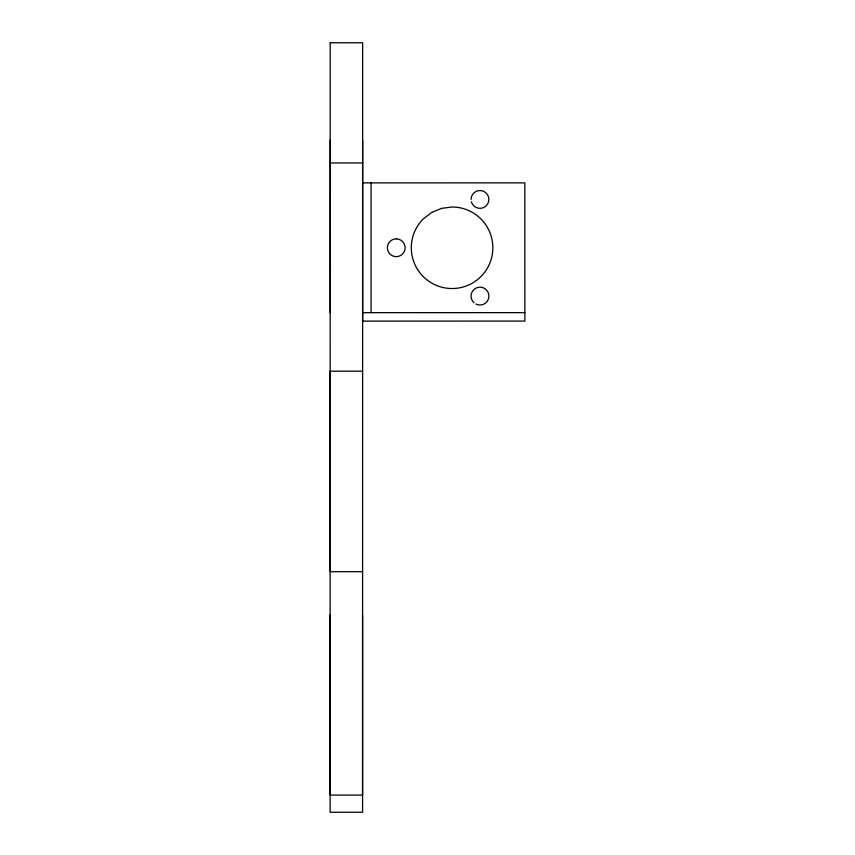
<?xml version="1.0" encoding="UTF-8"?>
<svg xmlns="http://www.w3.org/2000/svg" width="855" height="855" viewBox="0 0 855 855"><rect width="100%" height="100%" fill="white"/><g stroke="black" fill="none" stroke-linecap="round" stroke-linejoin="round"><path stroke-width="1.28" d="M330.201 162.952L362.648 162.952M362.627 182.885L524.863 182.874L524.874 321.085L362.638 321.106L362.638 140.092M362.638 312.663L524.874 312.652M362.638 371.177L330.18 371.177L330.19 571.696L362.648 571.696M371.07 182.885L371.081 312.663M362.573 614.82L362.573 812.25L330.126 812.25L330.126 614.82M330.19 140.092L330.19 312.663M471.052 199.439A8.913 8.913 0 0 1 483.738 191.36A8.913 8.913 0 0 1 485.693 206.269A8.913 8.913 0 0 1 471.362 201.748M474.012 302.755A8.945 8.945 0 0 1 476.459 287.868A8.945 8.945 0 0 1 488.91 296.375A8.945 8.945 0 0 1 475.936 304.07M330.201 42.75L330.126 795.086L362.573 795.086L362.648 42.761L330.201 42.75M431.679 212.457L423.236 218.944A40.773 40.773 0 0 0 431.69 283.08A40.773 40.773 0 0 0 491.454 258.317A40.773 40.773 0 0 0 452.071 206.996L441.511 208.385L431.679 212.457M396.741 238.844L396.271 238.876A8.892 8.892 0 0 0 393.973 256.361L396.271 256.66A8.892 8.892 0 0 0 398.569 239.186L396.741 238.844"/></g></svg>
